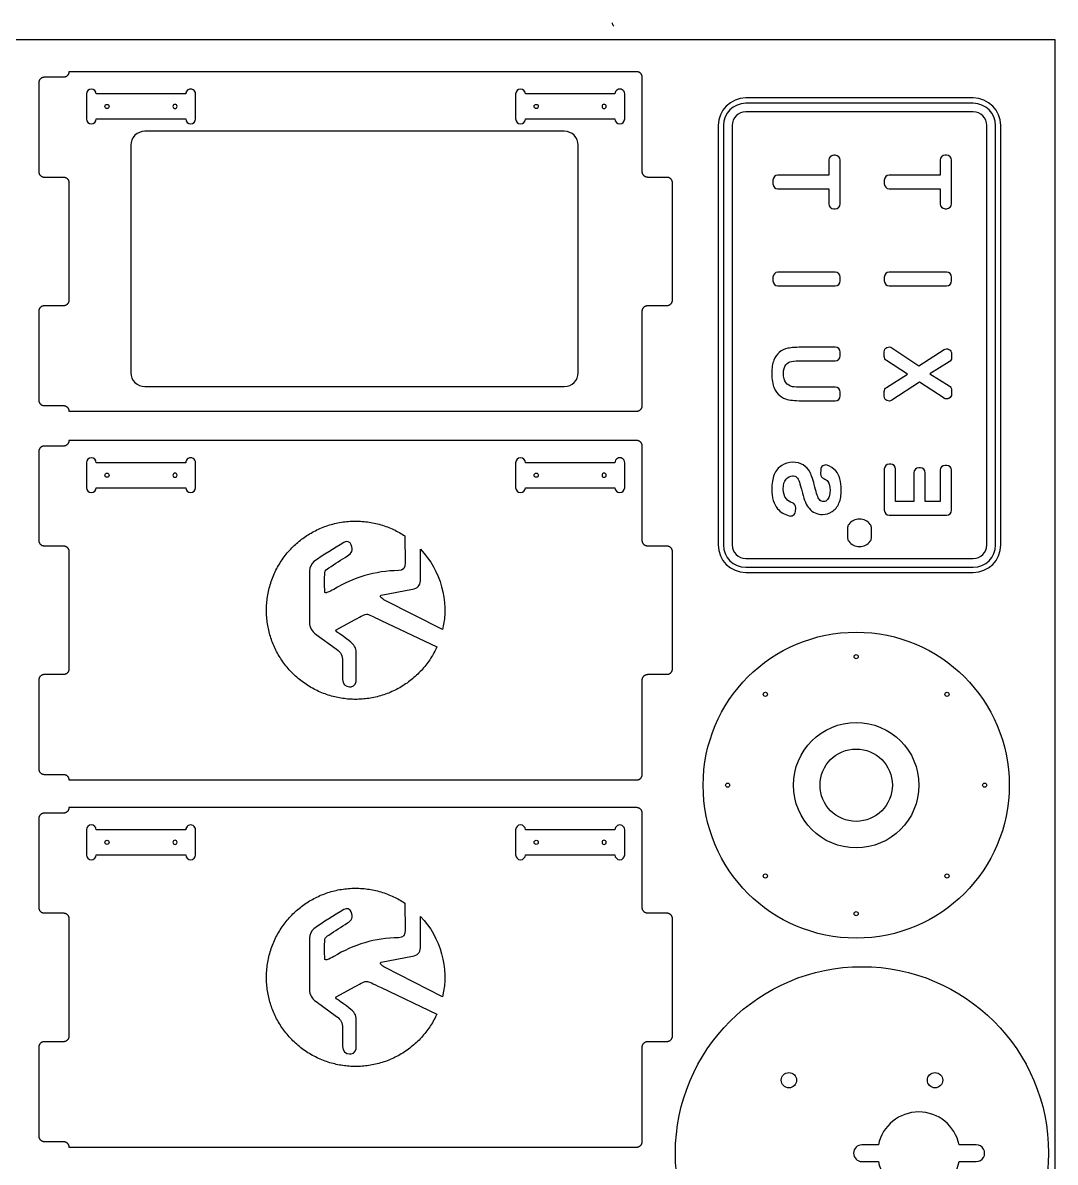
# Model space of a CAD drawing. Header units: millimetres. Extents: x -610 to 2074, y -2589 to 950.
# Drawn here: x -132 to 610, y 131 to 950 of the extents above; entities that cross this region are included whole.
import ezdxf

# ---------------------------------------------------------------- set-up
doc = ezdxf.new("R2010")
doc.units = ezdxf.units.MM
for name, color, linetype, true_color in [('10mm deep inside', 131, 'Continuous', 0x5ffffb), ('10mm deep outside', 18, 'Continuous', 0x000000), ('18mm birch plywood sheet', 11, 'Continuous', 0xff6151), ('3mm pilot holes', 4, 'Continuous', 0x00fbff), ('4mm deep inside', 151, 'Continuous', 0x72bcff), ('through cut inside 6mm', 18, 'Continuous', 0x000000), ('through cut outside 6mm bit', 96, 'Continuous', 0x007f00)]:
    doc.layers.add(name, color=color, linetype=linetype, true_color=true_color)

msp = doc.modelspace()

# ---------------------------------------------------------------- linework, layer by layer
at = {"layer": '10mm deep inside'}
for p, q in [((551.1, 895.96), (387.57, 895.96)), ((367.77, 876.16), (367.77, 574.66)), ((570.9, 574.66), (570.9, 876.16)), ((387.57, 554.86), (551.1, 554.86))]:
    msp.add_line(p, q, dxfattribs=at)
for points in [[(482.88, 143.4), (471.12, 143.4)], [(553.29, 143.4), (540.98, 143.4)], [(471.12, 131.4), (482.88, 131.4)], [(540.98, 131.4), (553.29, 131.4)]]:
    msp.add_lwpolyline(points, dxfattribs=at)
msp.add_circle((466.95, 401.97), 45.1, dxfattribs=at)
for centre, radius, start, end in [((387.57, 876.16), 19.8, 90, 180), ((551.1, 876.16), 19.8, 0, 90), ((387.57, 574.66), 19.8, 180, 270), ((551.1, 574.66), 19.8, 270, 360), ((511.93, 137.4), 29.66, 11.6712, 168.3288), ((471.12, 137.4), 6, 90, 270), ((553.29, 137.4), 6, 269.99999, 90), ((511.93, 137.4), 29.66, 191.6712, 348.3288)]:
    msp.add_arc(centre, radius, start, end, dxfattribs=at)
at = {"layer": '10mm deep outside'}
for p, q in [((551.1, 885.96), (387.57, 885.96)), ((377.77, 876.16), (377.77, 574.66)), ((560.9, 574.66), (560.9, 876.16)), ((387.57, 564.86), (551.1, 564.86))]:
    msp.add_line(p, q, dxfattribs=at)
for centre, start, end in [((387.57, 876.16), 90, 180), ((551.1, 876.16), 0, 90), ((387.57, 574.66), 180, 270), ((551.1, 574.66), 270, 360)]:
    msp.add_arc(centre, 9.8, start, end, dxfattribs=at)
at = {"layer": '18mm birch plywood sheet'}
msp.add_lwpolyline([(-610, -1502.12), (610, -1502.12), (610, 937.88), (-610, 937.88)], close=True, dxfattribs=at)
at = {"layer": '3mm pilot holes'}
for centre in [(-71.47, 889.9), (236.96, 889.9), (-71.47, 624.79), (236.96, 624.79), (466.95, 494.32), (401.66, 467.27), (532.25, 467.27), (374.61, 401.97), (559.29, 401.97), (-71.47, 360.88), (236.96, 360.88), (401.66, 336.68), (532.25, 336.68), (466.95, 309.63)]:
    msp.add_circle(centre, 1.5, dxfattribs=at)
at = {"layer": '3mm pilot holes', "extrusion": (0, 0, -1)}
for centre in [(22.63, 889.9), (-285.79, 889.9), (22.63, 624.79), (-285.79, 624.79), (22.63, 360.88), (-285.79, 360.88)]:
    msp.add_circle(centre, 1.5, dxfattribs=at)
at = {"layer": '4mm deep inside'}
for p, q in [((-14.87, 898.9), (-79.23, 898.9)), ((293.55, 898.9), (229.2, 898.9)), ((-79.23, 880.9), (-14.87, 880.9)), ((229.2, 880.9), (293.55, 880.9)), ((-14.87, 633.79), (-79.23, 633.79)), ((293.55, 633.79), (229.2, 633.79)), ((-79.23, 615.79), (-14.87, 615.79)), ((229.2, 615.79), (293.55, 615.79)), ((-14.87, 369.88), (-79.23, 369.88)), ((293.55, 369.88), (229.2, 369.88)), ((-79.23, 351.88), (-14.87, 351.88)), ((229.2, 351.88), (293.55, 351.88))]:
    msp.add_line(p, q, dxfattribs=at)
for points in [[(-86.23, 898.9), (-86.23, 880.9)], [(-7.87, 880.9), (-7.87, 898.9)], [(222.2, 898.9), (222.2, 880.9)], [(300.55, 880.9), (300.55, 898.9)], [(-86.23, 633.79), (-86.23, 615.79)], [(-7.87, 615.79), (-7.87, 633.79)], [(222.2, 633.79), (222.2, 615.79)], [(300.55, 615.79), (300.55, 633.79)], [(-86.23, 369.88), (-86.23, 351.88)], [(-7.87, 351.88), (-7.87, 369.88)], [(222.2, 369.88), (222.2, 351.88)], [(300.55, 351.88), (300.55, 369.88)]]:
    msp.add_lwpolyline(points, dxfattribs=at)
at = {"layer": '4mm deep inside', "extrusion": (0, 0, -1)}
msp.add_arc((-295.22, 950.02), 3.5, 315, 0, dxfattribs=at)
at = {"layer": '4mm deep inside'}
for centre, start, end in [((-82.73, 898.9), 0, 180), ((-11.37, 898.9), 359.99999, 180), ((225.7, 898.9), 0, 180), ((297.05, 898.9), 359.99999, 180), ((-82.73, 880.9), 180, 0), ((-11.37, 880.9), 180, 0), ((225.7, 880.9), 180, 0), ((297.05, 880.9), 180, 0), ((-82.73, 633.79), 0, 180), ((-11.37, 633.79), 359.99999, 180), ((225.7, 633.79), 0, 180), ((297.05, 633.79), 359.99999, 180), ((-82.73, 615.79), 180, 0), ((-11.37, 615.79), 180, 0), ((225.7, 615.79), 180, 0), ((297.05, 615.79), 180, 0), ((-82.73, 369.88), 0, 180), ((-11.37, 369.88), 359.99999, 180), ((225.7, 369.88), 0, 180), ((297.05, 369.88), 359.99999, 180), ((-82.73, 351.88), 180, 0), ((-11.37, 351.88), 180, 0), ((225.7, 351.88), 180, 0), ((297.05, 351.88), 180, 0)]:
    msp.add_arc(centre, 3.5, start, end, dxfattribs=at)
at = {"layer": 'through cut inside 6mm'}
for p, q in [((551.1, 892.16), (387.57, 892.16)), ((371.57, 876.16), (371.57, 574.66)), ((567.1, 574.66), (567.1, 876.16)), ((460.82, 587.23), (460.82, 579.55)), ((477.85, 579.55), (477.85, 587.23)), ((387.57, 558.66), (551.1, 558.66))]:
    msp.add_line(p, q, dxfattribs=at)
at = {"layer": 'through cut inside 6mm', "color": 18, "true_color": 0x000000}
for p, q in [((441.47, 628.8), (441.33, 625.74)), ((423.23, 598.62), (423.49, 601.3))]:
    msp.add_line(p, q, dxfattribs=at)
at = {"layer": 'through cut inside 6mm', "color": 168, "true_color": 0x0d1112}
for p, q in [((142.58, 581.12), (142.71, 561.73)), ((153.75, 548.94), (153.89, 571.57)), ((73.97, 556.07), (73.97, 518.98)), ((125.59, 538.53), (148.13, 542.89)), ((169.71, 513.83), (128.31, 534.81)), ((93.21, 513.64), (104.14, 519.67)), ((125.43, 520.37), (165.55, 501.34)), ((78.75, 510.33), (93.39, 499.65)), ((97.81, 491.15), (97.78, 477.97)), ((107.65, 478.19), (107.57, 487.08)), ((102.88, 472.67), (103.9, 472.69)), ((142.58, 317.21), (142.71, 297.82)), ((153.75, 285.03), (153.89, 307.66)), ((73.97, 292.16), (73.97, 255.07)), ((125.59, 274.62), (148.13, 278.98)), ((169.71, 249.92), (128.31, 270.9)), ((93.21, 249.73), (104.14, 255.76)), ((125.43, 256.46), (165.55, 237.43)), ((78.75, 246.42), (93.39, 235.73)), ((97.81, 227.24), (97.78, 214.06)), ((107.65, 214.28), (107.57, 223.17)), ((102.88, 208.76), (103.9, 208.78))]:
    msp.add_line(p, q, dxfattribs=at)
at = {"layer": 'through cut inside 6mm'}
for points in [[(257.15, 872.05), (-44.35, 872.05)], [(-54.35, 862.05), (-54.35, 698.53)], [(267.15, 698.53), (267.15, 862.05)], [(-44.35, 688.53), (257.15, 688.53)]]:
    msp.add_lwpolyline(points, dxfattribs=at)
at = {"layer": 'through cut inside 6mm', "color": 18, "true_color": 0x000000}
for points in [[(451.95, 854.75), (450.78, 854.75)], [(531.97, 854.79), (530.8, 854.79)], [(447.28, 851.25), (447.28, 840.45), (410.63, 840.45)], [(455.45, 819.85), (455.45, 851.25)], [(527.3, 851.29), (527.3, 840.48), (490.66, 840.48)], [(535.47, 819.89), (535.47, 851.29)], [(407.13, 836.95), (407.13, 834.19)], [(487.16, 836.98), (487.16, 834.23)], [(410.63, 830.69), (447.28, 830.69), (447.28, 819.85)], [(490.66, 830.73), (527.3, 830.73), (527.3, 819.89)], [(450.78, 816.35), (451.95, 816.35)], [(530.8, 816.39), (531.97, 816.39)], [(451.95, 770.68), (410.63, 770.68)], [(531.97, 770.72), (490.66, 770.72)], [(407.13, 767.18), (407.13, 764.42)], [(455.45, 764.42), (455.45, 767.18)], [(487.16, 767.22), (487.16, 764.46)], [(535.47, 764.46), (535.47, 767.22)], [(410.63, 760.92), (451.95, 760.92)], [(490.66, 760.96), (531.97, 760.96)], [(451.95, 716.82), (430.07, 716.82)], [(455.45, 710.57), (455.45, 713.32)], [(487.16, 710.17), (487.16, 713.49)], [(492.6, 716.41), (512.01, 703.51), (530.09, 715.09)], [(428.72, 707.07), (451.95, 707.07)], [(488.77, 687.83), (503.87, 697.54), (488.77, 707.22)], [(533.8, 706.21), (519.95, 697.74), (533.83, 689.08)], [(535.47, 712.14), (535.47, 709.2)], [(451.95, 688.05), (429.28, 688.05)], [(530.07, 680.15), (512.37, 691.61), (492.58, 678.65)], [(455.45, 681.8), (455.45, 684.55)], [(487.16, 681.58), (487.16, 684.89)], [(535.47, 686.11), (535.47, 683.09)], [(429.68, 678.3), (451.95, 678.3)], [(491.8, 632.81), (490.66, 632.81)], [(531.97, 631.88), (530.8, 631.88)], [(487.16, 629.31), (487.16, 599.56)], [(508.45, 626.57), (508.45, 605.82), (495.3, 605.82), (495.3, 629.31)], [(513.09, 630.07), (511.95, 630.07)], [(527.3, 628.38), (527.3, 605.82), (516.59, 605.82), (516.59, 626.57)], [(535.47, 599.56), (535.47, 628.38)], [(490.66, 596.06), (531.97, 596.06)]]:
    msp.add_lwpolyline(points, dxfattribs=at)
at = {"layer": 'through cut inside 6mm'}
for centre, radius in [((466.95, 401.97), 26), ((418.62, 189.9), 5.5), ((523.62, 189.9), 5.5)]:
    msp.add_circle(centre, radius, dxfattribs=at)
for centre, radius, start, end in [((387.57, 876.16), 16, 90, 180), ((551.1, 876.16), 16, 0, 90), ((-44.35, 862.05), 10, 90, 180), ((257.15, 862.05), 10, 0, 90), ((-44.35, 698.53), 10, 180, 270), ((257.15, 698.53), 10, 270, 360), ((469.34, 583.39), 9.84, 38.15846, 141.84154), ((464.45, 587.23), 3.63, 141.84154, 180), ((474.22, 587.23), 3.63, 0, 38.15846), ((387.57, 574.66), 16, 180, 270), ((464.45, 579.55), 3.63, 180, 218.15846), ((469.34, 583.39), 9.84, 218.15846, 321.84154), ((474.22, 579.55), 3.63, 321.84154, 0), ((551.1, 574.66), 16, 270, 0)]:
    msp.add_arc(centre, radius, start, end, dxfattribs=at)
at = {"layer": 'through cut inside 6mm', "color": 18, "true_color": 0x000000}
for centre, start, end in [((450.78, 851.25), 90, 180), ((451.95, 851.25), 0, 90), ((530.8, 851.29), 90, 180), ((531.97, 851.29), 0, 90), ((410.63, 836.95), 90, 180), ((490.66, 836.98), 90, 180), ((410.63, 834.19), 180, 270), ((490.66, 834.23), 180, 270), ((450.78, 819.85), 180, 270), ((451.95, 819.85), 270, 0), ((530.8, 819.89), 180, 270), ((531.97, 819.89), 270, 0), ((410.63, 767.18), 90, 180), ((451.95, 767.18), 360, 90), ((490.66, 767.22), 90, 180), ((531.97, 767.22), 360, 90), ((410.63, 764.42), 180, 270), ((451.95, 764.42), 270, 360), ((490.66, 764.46), 180, 270), ((531.97, 764.46), 270, 360), ((451.95, 713.32), 0, 90), ((451.95, 710.57), 270, 0), ((451.95, 684.55), 360, 90), ((451.95, 681.8), 270, 360), ((444.97, 628.64), 72.80471, 177.48995), ((490.66, 629.31), 90, 180), ((491.8, 629.31), 0, 90), ((530.8, 628.38), 90, 180), ((531.97, 628.38), 0, 90), ((444.83, 625.58), 177.48995, 249.18147), ((511.95, 626.57), 90, 180), ((513.09, 626.57), 360, 90), ((419.74, 598.95), 254.0905, 354.44896), ((420, 601.64), 354.44896, 70.9842), ((490.66, 599.56), 180, 270), ((531.97, 599.56), 270, 360)]:
    msp.add_arc(centre, 3.5, start, end, dxfattribs=at)
at = {"layer": 'through cut inside 6mm', "color": 18, "true_color": 0x000000, "extrusion": (0, 0, -1)}
for centre, start, end in [((-490.66, 713.49), 360, 123.5992), ((-531.97, 712.14), 57.3567, 180), ((-490.66, 710.17), 302.65974, 0), ((-531.97, 709.2), 180, 238.5508), ((-531.97, 686.11), 121.96921, 180), ((-490.66, 684.89), 0, 57.25448), ((-490.66, 681.58), 236.78115, 0), ((-531.97, 683.09), 180, 302.92541)]:
    msp.add_arc(centre, 3.5, start, end, dxfattribs=at)
at = {"layer": 'through cut inside 6mm', "color": 168, "true_color": 0x0d1112, "extrusion": (0, 0, -1)}
for centre in [(-107.16, 527.73), (-107.16, 263.82)]:
    msp.add_arc(centre, 64.07, 136.82453, 192.53051, dxfattribs=at)
at = {"layer": 'through cut inside 6mm', "color": 18, "true_color": 0x000000}
for points in [[(411.71, 713.12), (410.07, 711.7), (408.75, 709.8), (407.78, 707.43)], [(417.78, 716.03), (415.38, 715.5), (413.36, 714.53), (411.71, 713.12)], [(430.07, 716.82), (424.27, 716.82), (420.17, 716.56), (417.78, 716.03)], [(407.78, 707.43), (406.8, 705.06), (406.31, 701.96), (406.31, 698.14)], [(416.34, 704.1), (417.48, 705.51), (418.87, 706.35), (420.52, 706.64)], [(420.52, 706.64), (422.16, 706.93), (424.9, 707.07), (428.72, 707.07)], [(406.31, 698.14), (406.31, 693.52), (406.84, 690.02), (407.91, 687.64)], [(414.65, 697.84), (414.65, 700.61), (415.21, 702.69), (416.34, 704.1)], [(416.44, 691.4), (415.24, 692.97), (414.65, 695.12), (414.65, 697.84)], [(421.21, 688.41), (419.23, 688.83), (417.64, 689.82), (416.44, 691.4)], [(429.28, 688.05), (425.13, 688.05), (422.44, 688.17), (421.21, 688.41)], [(407.91, 687.64), (408.97, 685.26), (410.36, 683.37), (412.06, 681.99)], [(412.06, 681.99), (413.76, 680.6), (415.55, 679.69), (417.42, 679.25)], [(417.42, 679.25), (420.18, 678.61), (424.27, 678.3), (429.68, 678.3)], [(413.43, 631.77), (411.01, 630.23), (409.22, 628.06), (408.04, 625.24)], [(421.21, 634.08), (418.44, 634.08), (415.85, 633.31), (413.43, 631.77)], [(428.9, 632.15), (426.83, 633.43), (424.26, 634.08), (421.21, 634.08)], [(433.81, 626.81), (432.62, 629.08), (430.98, 630.86), (428.9, 632.15)], [(452.28, 627.86), (450.56, 629.85), (448.47, 631.22), (446, 631.99)], [(408.04, 625.24), (406.86, 622.43), (406.28, 618.93), (406.28, 614.73)], [(416.51, 621.93), (417.84, 623.52), (419.4, 624.32), (421.17, 624.32)], [(421.17, 624.32), (422.32, 624.32), (423.29, 623.99), (424.09, 623.31)], [(424.09, 623.31), (424.89, 622.64), (425.59, 621.48), (426.18, 619.8)], [(437.29, 616.28), (436.17, 621.03), (435.01, 624.53), (433.81, 626.81)], [(456.27, 614.17), (456.27, 620.23), (454.94, 624.8), (452.28, 627.86)], [(406.28, 614.73), (406.28, 608.62), (407.69, 603.93), (410.51, 600.66)], [(414.52, 614.83), (414.52, 617.97), (415.18, 620.34), (416.51, 621.93)], [(416.76, 607.76), (415.26, 609.51), (414.52, 611.86), (414.52, 614.83)], [(426.18, 619.8), (426.58, 618.66), (427.28, 616.06), (428.29, 611.99)], [(440.52, 607.31), (439.49, 608.54), (438.41, 611.53), (437.29, 616.28)], [(443.59, 622.31), (444.87, 621.82), (445.86, 621.14), (446.57, 620.25)], [(446.57, 620.25), (447.65, 618.88), (448.2, 616.82), (448.2, 614.07)], [(421.14, 604.95), (419.27, 605.6), (417.8, 606.53), (416.76, 607.76)], [(428.29, 611.99), (429.59, 606.76), (431.18, 603.09), (433.07, 600.99)], [(443.45, 605.86), (442.31, 605.86), (441.33, 606.35), (440.52, 607.31)], [(446.45, 607.41), (445.7, 606.38), (444.71, 605.86), (443.45, 605.86)], [(448.2, 614.07), (448.2, 611.23), (447.62, 609.02), (446.45, 607.41)], [(454.59, 604.66), (455.72, 607.29), (456.27, 610.45), (456.27, 614.17)], [(410.51, 600.66), (412.58, 598.26), (415.34, 596.57), (418.78, 595.59)], [(433.07, 600.99), (435.73, 598.02), (438.97, 596.54), (442.8, 596.54)], [(442.8, 596.54), (445.25, 596.54), (447.56, 597.23), (449.7, 598.63)], [(449.7, 598.63), (451.84, 600.02), (453.47, 602.04), (454.59, 604.66)]]:
    msp.add_open_spline(points, degree=3, dxfattribs=at)
at = {"layer": 'through cut inside 6mm', "color": 168, "true_color": 0x0d1112}
for points in [[(165.55, 501.34), (147.13, 460.6), (102.54, 463.82), (57.95, 467.05), (45.59, 510.01), (33.22, 552.97), (69.28, 579.4), (105.33, 605.84), (142.58, 581.12)], [(165.55, 237.43), (147.13, 196.69), (102.54, 199.91), (57.95, 203.13), (45.59, 246.1), (33.22, 289.06), (69.28, 315.49), (105.33, 341.93), (142.58, 317.21)]]:
    msp.add_rational_spline(points, [1, 0.820105067172, 1, 0.820105067172, 1, 0.820105067172, 1, 0.820105067172, 1], degree=2, knots=[273.107119, 273.107119, 273.107119, 535.021221, 535.021221, 796.935323, 796.935323, 1058.849425, 1058.849425, 1320.763526, 1320.763526, 1320.763526], dxfattribs=at)
for points in [[(98.78, 576.48), (91.48, 572.04), (84.14, 567.62), (77.18, 562.68)], [(104.08, 574.72), (103.2, 576.92), (100.81, 577.71), (98.78, 576.48)], [(101.41, 566.81), (104.21, 568.58), (105.55, 571.04), (104.08, 574.72)], [(87.88, 558.15), (92.33, 561.14), (96.88, 563.95), (101.41, 566.81)], [(77.18, 562.68), (75.4, 561.41), (74.02, 558.34), (73.97, 556.07)], [(85.05, 554.97), (85.12, 556.1), (86.71, 557.37), (87.88, 558.15)], [(142.71, 561.73), (142.78, 558.21), (141.69, 556.3), (137.89, 556.25)], [(84.96, 541.04), (84.93, 545.7), (84.77, 550.35), (85.05, 554.97)], [(137.89, 556.25), (121.16, 556), (105.7, 551.32), (91.4, 542.69)], [(148.13, 542.89), (151.55, 543.49), (153.73, 545.4), (153.75, 548.94)], [(85.65, 540.31), (85.27, 540.34), (84.96, 540.65), (84.96, 541.04)], [(91.4, 542.69), (89.88, 541.77), (88.21, 541.09), (86.58, 540.36)], [(86.58, 540.36), (86.36, 540.26), (86.08, 540.29), (85.65, 540.31)], [(125.15, 537.36), (124.81, 537.79), (125.06, 538.42), (125.59, 538.53)], [(128.31, 534.81), (127.18, 535.38), (126.13, 536.12), (125.15, 537.36)], [(104.14, 519.67), (117.35, 526.35), (112.52, 526.49), (125.43, 520.37)], [(73.97, 518.98), (74.01, 515.35), (75.67, 512.49), (78.75, 510.33)], [(93.17, 512.37), (92.7, 512.67), (92.72, 513.37), (93.21, 513.64)], [(96.11, 510.47), (95.32, 511.05), (94.48, 511.55), (93.17, 512.37)], [(107.57, 487.08), (107.41, 502.13), (109.97, 500.48), (96.11, 510.47)], [(93.39, 499.65), (96.62, 497.51), (97.91, 495.03), (97.81, 491.15)], [(97.78, 477.97), (97.78, 474.97), (99.88, 472.57), (102.88, 472.67)], [(103.9, 472.69), (106.61, 472.72), (107.67, 476.06), (107.65, 478.19)], [(98.78, 312.57), (91.48, 308.13), (84.14, 303.71), (77.18, 298.77)], [(104.08, 310.81), (103.2, 313.01), (100.81, 313.8), (98.78, 312.57)], [(101.41, 302.9), (104.21, 304.67), (105.55, 307.13), (104.08, 310.81)], [(77.18, 298.77), (75.4, 297.5), (74.02, 294.43), (73.97, 292.16)], [(87.88, 294.24), (92.33, 297.22), (96.88, 300.04), (101.41, 302.9)], [(142.71, 297.82), (142.78, 294.3), (141.69, 292.39), (137.89, 292.33)], [(84.96, 277.13), (84.93, 281.79), (84.77, 286.43), (85.05, 291.06)], [(85.05, 291.06), (85.12, 292.19), (86.71, 293.46), (87.88, 294.24)], [(137.89, 292.33), (121.16, 292.09), (105.7, 287.41), (91.4, 278.78)], [(91.4, 278.78), (89.88, 277.86), (88.21, 277.18), (86.58, 276.45)], [(148.13, 278.98), (151.55, 279.58), (153.73, 281.49), (153.75, 285.03)], [(85.65, 276.4), (85.27, 276.42), (84.96, 276.74), (84.96, 277.13)], [(86.58, 276.45), (86.36, 276.35), (86.08, 276.37), (85.65, 276.4)], [(125.15, 273.45), (124.81, 273.87), (125.06, 274.51), (125.59, 274.62)], [(128.31, 270.9), (127.18, 271.47), (126.13, 272.21), (125.15, 273.45)], [(104.14, 255.76), (117.35, 262.44), (112.52, 262.58), (125.43, 256.46)], [(73.97, 255.07), (74.01, 251.44), (75.67, 248.58), (78.75, 246.42)], [(93.17, 248.46), (92.7, 248.76), (92.72, 249.46), (93.21, 249.73)], [(96.11, 246.56), (95.32, 247.14), (94.48, 247.64), (93.17, 248.46)], [(107.57, 223.17), (107.41, 238.21), (109.97, 236.57), (96.11, 246.56)], [(93.39, 235.73), (96.62, 233.6), (97.91, 231.12), (97.81, 227.24)], [(97.78, 214.06), (97.78, 211.06), (99.88, 208.66), (102.88, 208.76)], [(103.9, 208.78), (106.61, 208.81), (107.67, 212.15), (107.65, 214.28)]]:
    msp.add_open_spline(points, degree=3, dxfattribs=at)
at = {"layer": 'through cut outside 6mm bit'}
for centre, radius in [((466.95, 401.97), 110), ((471.12, 137.4), 134.09)]:
    msp.add_circle(centre, radius, dxfattribs=at)
for points in [[(-116.6, 910.84), (-120.6, 910.84), (-120.6, 906.84)], [(-98.87, 914.84), (-98.87, 910.84), (-102.87, 910.84)], [(313.2, 910.84), (313.2, 914.84), (309.2, 914.84)], [(-120.6, 843.12), (-120.6, 839.12), (-116.6, 839.12)], [(-102.87, 839.12), (-98.87, 839.12), (-98.87, 835.12)], [(317.2, 838.92), (313.2, 838.92), (313.2, 842.92)], [(334.92, 834.92), (334.92, 838.92), (330.92, 838.92)], [(-116.6, 746.56), (-120.6, 746.56), (-120.6, 742.56)], [(-98.87, 750.56), (-98.87, 746.56), (-102.87, 746.56)], [(313.2, 742.76), (313.2, 746.76), (317.2, 746.76)], [(330.92, 746.76), (334.92, 746.76), (334.92, 750.76)], [(-120.6, 678.84), (-120.6, 674.84), (-116.6, 674.84)], [(-102.87, 674.84), (-98.87, 674.84), (-98.87, 670.84)], [(309.2, 670.84), (313.2, 670.84), (313.2, 674.84)], [(-98.87, 649.73), (-98.87, 645.73), (-102.87, 645.73)], [(313.2, 645.73), (313.2, 649.73), (309.2, 649.73)], [(-116.6, 645.73), (-120.6, 645.73), (-120.6, 641.73)], [(-120.6, 578.01), (-120.6, 574.01), (-116.6, 574.01)], [(-102.87, 574.01), (-98.87, 574.01), (-98.87, 570.01)], [(317.2, 573.81), (313.2, 573.81), (313.2, 577.81)], [(334.92, 569.81), (334.92, 573.81), (330.92, 573.81)], [(-98.87, 485.45), (-98.87, 481.45), (-102.87, 481.45)], [(330.92, 481.65), (334.92, 481.65), (334.92, 485.65)], [(-116.6, 481.45), (-120.6, 481.45), (-120.6, 477.45)], [(313.2, 477.65), (313.2, 481.65), (317.2, 481.65)], [(-120.6, 413.73), (-120.6, 409.73), (-116.6, 409.73)], [(-102.87, 409.73), (-98.87, 409.73), (-98.87, 405.73)], [(309.2, 405.73), (313.2, 405.73), (313.2, 409.73)], [(-98.87, 385.82), (-98.87, 381.82), (-102.87, 381.82)], [(313.2, 381.82), (313.2, 385.82), (309.2, 385.82)], [(-116.6, 381.82), (-120.6, 381.82), (-120.6, 377.82)], [(-120.6, 314.1), (-120.6, 310.1), (-116.6, 310.1)], [(317.2, 309.9), (313.2, 309.9), (313.2, 313.9)], [(-102.87, 310.1), (-98.87, 310.1), (-98.87, 306.1)], [(334.92, 305.9), (334.92, 309.9), (330.92, 309.9)], [(-98.87, 221.54), (-98.87, 217.54), (-102.87, 217.54)], [(330.92, 217.74), (334.92, 217.74), (334.92, 221.74)], [(-116.6, 217.54), (-120.6, 217.54), (-120.6, 213.54)], [(313.2, 213.74), (313.2, 217.74), (317.2, 217.74)], [(-120.6, 149.82), (-120.6, 145.82), (-116.6, 145.82)], [(-102.87, 145.82), (-98.87, 145.82), (-98.87, 141.82)], [(309.2, 141.82), (313.2, 141.82), (313.2, 145.82)]]:
    msp.add_rational_spline(points, [1, 0.707106781187, 1], degree=2, dxfattribs=at)
for points in [[(-102.87, 910.84), (-109.74, 910.84), (-116.6, 910.84)], [(309.2, 914.84), (105.16, 914.84), (-98.87, 914.84)], [(313.2, 842.92), (313.2, 876.88), (313.2, 910.84)], [(-120.6, 906.84), (-120.6, 874.98), (-120.6, 843.12)], [(-116.6, 839.12), (-109.74, 839.12), (-102.87, 839.12)], [(330.92, 838.92), (324.06, 838.92), (317.2, 838.92)], [(-98.87, 835.12), (-98.87, 813.98), (-98.87, 792.84)], [(334.92, 792.84), (334.92, 813.88), (334.92, 834.92)], [(-98.87, 792.84), (-98.87, 771.7), (-98.87, 750.56)], [(334.92, 750.76), (334.92, 771.8), (334.92, 792.84)], [(-102.87, 746.56), (-109.74, 746.56), (-116.6, 746.56)], [(317.2, 746.76), (324.06, 746.76), (330.92, 746.76)], [(-120.6, 742.56), (-120.6, 710.7), (-120.6, 678.84)], [(313.2, 674.84), (313.2, 708.8), (313.2, 742.76)], [(-116.6, 674.84), (-109.74, 674.84), (-102.87, 674.84)], [(-98.87, 670.84), (105.16, 670.84), (309.2, 670.84)], [(309.2, 649.73), (105.16, 649.73), (-98.87, 649.73)], [(-120.6, 641.73), (-120.6, 609.87), (-120.6, 578.01)], [(-102.87, 645.73), (-109.74, 645.73), (-116.6, 645.73)], [(313.2, 577.81), (313.2, 611.77), (313.2, 645.73)], [(-116.6, 574.01), (-109.74, 574.01), (-102.87, 574.01)], [(330.92, 573.81), (324.06, 573.81), (317.2, 573.81)], [(-98.87, 570.01), (-98.87, 548.87), (-98.87, 527.73)], [(334.92, 527.73), (334.92, 548.77), (334.92, 569.81)], [(-98.87, 527.73), (-98.87, 506.59), (-98.87, 485.45)], [(334.92, 485.65), (334.92, 506.69), (334.92, 527.73)], [(-120.6, 477.45), (-120.6, 445.59), (-120.6, 413.73)], [(-102.87, 481.45), (-109.74, 481.45), (-116.6, 481.45)], [(313.2, 409.73), (313.2, 443.69), (313.2, 477.65)], [(317.2, 481.65), (324.06, 481.65), (330.92, 481.65)], [(-116.6, 409.73), (-109.74, 409.73), (-102.87, 409.73)], [(-98.87, 405.73), (105.16, 405.73), (309.2, 405.73)], [(309.2, 385.82), (105.16, 385.82), (-98.87, 385.82)], [(-120.6, 377.82), (-120.6, 345.96), (-120.6, 314.1)], [(-102.87, 381.82), (-109.74, 381.82), (-116.6, 381.82)], [(313.2, 313.9), (313.2, 347.86), (313.2, 381.82)], [(-116.6, 310.1), (-109.74, 310.1), (-102.87, 310.1)], [(-98.87, 306.1), (-98.87, 284.96), (-98.87, 263.82)], [(330.92, 309.9), (324.06, 309.9), (317.2, 309.9)], [(334.92, 263.82), (334.92, 284.86), (334.92, 305.9)], [(-98.87, 263.82), (-98.87, 242.68), (-98.87, 221.54)], [(334.92, 221.74), (334.92, 242.78), (334.92, 263.82)], [(-120.6, 213.54), (-120.6, 181.68), (-120.6, 149.82)], [(-102.87, 217.54), (-109.74, 217.54), (-116.6, 217.54)], [(313.2, 145.82), (313.2, 179.78), (313.2, 213.74)], [(317.2, 217.74), (324.06, 217.74), (330.92, 217.74)], [(-116.6, 145.82), (-109.74, 145.82), (-102.87, 145.82)], [(-98.87, 141.82), (105.16, 141.82), (309.2, 141.82)]]:
    msp.add_open_spline(points, degree=2, dxfattribs=at)

doc.saveas('drawing.dxf')
